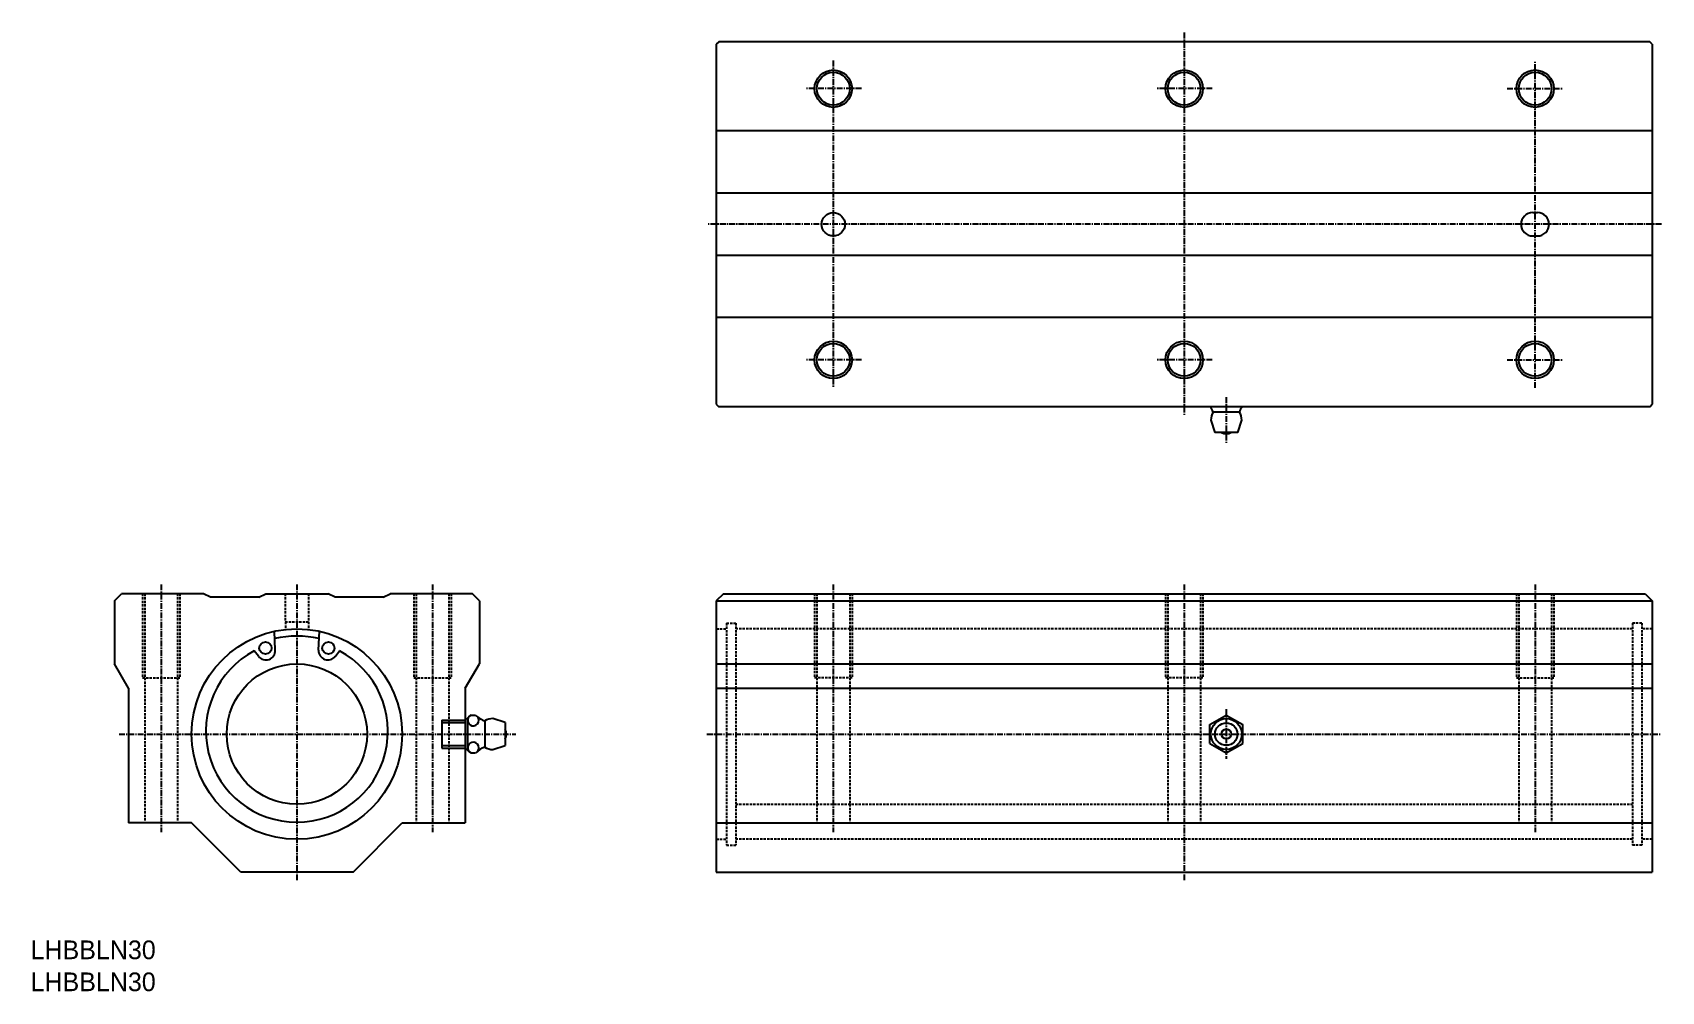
# Model space of a CAD drawing. Extents: x 288 to 637, y -929 to -724.
import ezdxf

# ---------------------------------------------------------------- set-up
doc = ezdxf.new("R2010")
doc.units = 0
doc.linetypes.add('CENTER', pattern=[2, 1.25, -0.25, 0.25, -0.25])
doc.linetypes.add('DASHED', pattern=[0.75, 0.5, -0.25])
doc.layers.get('0').update_dxf_attribs({"linetype": 'CONTINUOUS'})
doc.layers.add('CENTER', color=1, linetype='CENTER')

msp = doc.modelspace()

# ---------------------------------------------------------------- linework, layer by layer
at = {"color": 7, "linetype": 'CONTINUOUS'}
for p, q in [((435.02, -726.27), (434.52, -726.77)), ((434.52, -726.77), (434.52, -803.77)), ((634.02, -726.27), (435.02, -726.27)), ((634.52, -726.77), (634.02, -726.27)), ((634.52, -726.77), (634.52, -803.77)), ((634.52, -745.32), (434.52, -745.32)), ((634.52, -758.62), (434.52, -758.62)), ((609.02, -762.77), (610.02, -762.77)), ((609.02, -767.77), (610.02, -767.77)), ((634.52, -771.92), (434.52, -771.92)), ((634.52, -785.22), (434.52, -785.22)), ((434.52, -803.77), (435.02, -804.27)), ((634.02, -804.27), (634.52, -803.77)), ((634.02, -804.27), (435.02, -804.27)), ((540.22, -807.17), (541.09, -809.77)), ((546.32, -805.43), (540.72, -805.43)), ((545.95, -809.77), (546.82, -807.17)), ((545.95, -809.77), (541.09, -809.77)), ((305.87, -845.78), (307.37, -844.28)), ((305.87, -845.78), (305.87, -859.28)), ((324.92, -844.28), (307.37, -844.28)), ((326.42, -845.03), (324.92, -844.28)), ((336.72, -845.03), (326.42, -845.03)), ((336.72, -845.03), (338.22, -844.28)), ((338.22, -844.28), (351.52, -844.28)), ((338.22, -844.28), (351.52, -844.28)), ((353.02, -845.03), (351.52, -844.28)), ((363.32, -845.03), (353.02, -845.03)), ((363.32, -845.03), (364.82, -844.28)), ((382.37, -844.28), (364.82, -844.28)), ((383.87, -845.78), (382.37, -844.28)), ((383.87, -845.78), (383.87, -859.28)), ((436.02, -844.28), (434.52, -845.78)), ((434.52, -845.78), (434.52, -903.78)), ((434.52, -845.78), (634.52, -845.78)), ((436.02, -844.28), (633.02, -844.28)), ((633.02, -844.28), (634.52, -845.78)), ((634.52, -845.78), (634.52, -903.78)), ((340.24, -856.33), (340.06, -852.3)), ((349.5, -856.33), (349.68, -852.3)), ((308.87, -864.47), (305.87, -859.28)), ((336.65, -857.64), (335.77, -856.49)), ((353.09, -857.64), (353.97, -856.49)), ((380.87, -864.47), (383.87, -859.28)), ((434.52, -859.28), (634.52, -859.28)), ((308.87, -864.47), (308.87, -893.28)), ((380.87, -864.47), (380.87, -893.28)), ((434.52, -864.47), (634.52, -864.47)), ((382.1, -870.25), (383.07, -870.25)), ((540.02, -872.25), (543.52, -870.23)), ((543.52, -870.23), (547.02, -872.25)), ((375.87, -871.28), (375.87, -877.28)), ((375.87, -871.28), (380.87, -871.28)), ((375.87, -871.82), (380.87, -871.82)), ((380.87, -871.28), (381.76, -870.47)), ((380.87, -871.28), (380.87, -877.28)), ((381.37, -871.34), (381.37, -877.21)), ((385.02, -871.48), (385.02, -877.08)), ((389.37, -871.84), (386.77, -870.98)), ((389.37, -871.84), (389.37, -876.71)), ((540.02, -876.3), (540.02, -872.25)), ((547.02, -876.3), (547.02, -872.25)), ((375.87, -876.73), (380.87, -876.73)), ((375.87, -877.28), (380.87, -877.28)), ((380.87, -877.28), (381.76, -878.09)), ((386.77, -877.58), (389.37, -876.71)), ((540.02, -876.3), (543.52, -878.32)), ((543.52, -878.32), (547.02, -876.3)), ((382.1, -878.3), (383.07, -878.3)), ((322.37, -893.28), (308.87, -893.28)), ((332.87, -903.78), (322.37, -893.28)), ((356.87, -903.78), (367.37, -893.28)), ((367.37, -893.28), (380.87, -893.28)), ((434.52, -893.28), (634.52, -893.28)), ((356.87, -903.78), (332.87, -903.78)), ((434.52, -903.78), (634.52, -903.78))]:
    msp.add_line(p, q, dxfattribs=at)
at = {"color": 12, "linetype": 'CONTINUOUS'}
msp.add_line((595.77, -804.27), (595.77, -804.27), dxfattribs=at)
at = {"color": 3, "linetype": 'DASHED'}
for p, q in [((311.87, -844.28), (311.87, -862.28)), ((312.37, -844.28), (312.37, -893.28)), ((319.37, -844.28), (319.37, -893.28)), ((319.87, -844.28), (319.87, -862.28)), ((342.37, -844.28), (342.37, -850.28)), ((347.37, -844.28), (347.37, -850.28)), ((369.87, -844.28), (369.87, -862.28)), ((370.37, -844.28), (370.37, -893.28)), ((377.37, -844.28), (377.37, -893.28)), ((377.87, -844.28), (377.87, -862.28)), ((455.52, -844.28), (455.52, -862.28)), ((456.02, -844.28), (456.02, -893.28)), ((463.02, -844.28), (463.02, -893.28)), ((463.52, -844.28), (463.52, -862.28)), ((530.52, -844.28), (530.52, -862.28)), ((531.02, -844.28), (531.02, -893.28)), ((538.02, -844.28), (538.02, -893.28)), ((538.52, -844.28), (538.52, -862.28)), ((605.52, -844.28), (605.52, -862.28)), ((606.02, -844.28), (606.02, -893.28)), ((613.02, -844.28), (613.02, -893.28)), ((613.52, -844.28), (613.52, -862.28)), ((342.37, -850.28), (347.37, -850.28)), ((342.42, -850.28), (342.42, -851.91)), ((347.32, -850.28), (347.32, -851.91)), ((434.52, -851.78), (436.72, -851.78)), ((436.72, -850.53), (436.72, -898.03)), ((436.72, -850.53), (438.67, -850.53)), ((438.67, -850.53), (438.67, -898.03)), ((630.37, -851.78), (438.67, -851.78)), ((630.37, -850.53), (630.37, -898.03)), ((632.32, -850.53), (630.37, -850.53)), ((632.32, -850.53), (632.32, -898.03)), ((634.52, -851.78), (632.32, -851.78)), ((311.87, -862.28), (319.87, -862.28)), ((369.87, -862.28), (377.87, -862.28)), ((463.52, -862.28), (455.52, -862.28)), ((538.52, -862.28), (530.52, -862.28)), ((605.52, -862.28), (613.52, -862.28)), ((438.67, -889.28), (630.37, -889.28)), ((434.52, -896.78), (436.72, -896.78)), ((436.72, -898.03), (438.67, -898.03)), ((630.37, -896.78), (438.67, -896.78)), ((632.32, -898.03), (630.37, -898.03)), ((634.52, -896.78), (632.32, -896.78))]:
    msp.add_line(p, q, dxfattribs=at)
at = {"color": 3, "linetype": 'CONTINUOUS'}
for centre in [(459.52, -736.27), (534.52, -736.27), (609.52, -736.27), (459.52, -794.27), (534.52, -794.27), (609.52, -794.27)]:
    msp.add_circle(centre, 4, dxfattribs=at)
at = {"color": 7, "linetype": 'CONTINUOUS'}
for centre, radius in [((459.52, -736.27), 3.5), ((534.52, -736.27), 3.5), ((609.52, -736.27), 3.5), ((459.52, -765.27), 2.5), ((459.52, -794.27), 3.5), ((534.52, -794.27), 3.5), ((609.52, -794.27), 3.5), ((344.87, -874.28), 22.5), ((338.14, -855.88), 1.3), ((351.6, -855.88), 1.3), ((344.87, -874.28), 15), ((543.52, -874.28), 3.3), ((543.52, -874.28), 2.4), ((543.52, -874.28), 1.05)]:
    msp.add_circle(centre, radius, dxfattribs=at)
for centre, radius, start, end in [((609.02, -765.27), 2.5, 90, 270), ((610.02, -765.27), 2.5, 270, 90), ((535.12, -807.57), 6, 20.9613, 33.367), ((543.52, -807.17), 3.3, 148.0472, 180), ((551.92, -807.57), 6, 146.633, 159.0386), ((543.52, -807.17), 3.3, 360, 31.9528), ((543.52, -808.26), 1.82, 236.6015, 303.3985), ((338.24, -856.42), 2, 217.5057, 2.4933), ((344.87, -874.28), 20.95, 76.9236, 103.0764), ((351.5, -856.42), 2, 177.5067, 322.4943), ((344.87, -873.68), 19.45, 117.8957, 62.1043), ((382.56, -871.34), 1.19, 112.9586, 0), ((387.17, -865.87), 6, 226.8336, 249.0386), ((382.56, -871.34), 1.19, 0, 37.5509), ((386.77, -874.28), 3.3, 90, 121.9528), ((387.85, -874.28), 1.82, 326.6015, 33.3985), ((382.56, -877.21), 1.19, 359.9999, 247.0413), ((387.17, -882.68), 6, 110.9613, 132.9025), ((382.56, -877.21), 1.19, 322.449, 359.9999), ((386.77, -874.28), 3.3, 238.0472, 270)]:
    msp.add_arc(centre, radius, start, end, dxfattribs=at)
for p in [(606.52, -765.27), (612.52, -765.27)]:
    msp.add_point(p, dxfattribs=at)
at = {"layer": 'CENTER', "color": 1, "linetype": 'CENTER'}
for p, q in [((534.52, -724.27), (534.52, -806.27)), ((459.52, -730.27), (459.52, -800.27)), ((609.52, -800.27), (609.52, -730.27)), ((465.52, -736.27), (453.52, -736.27)), ((540.52, -736.27), (528.52, -736.27)), ((603.52, -736.27), (615.52, -736.27)), ((636.52, -765.27), (432.52, -765.27)), ((465.52, -794.27), (453.52, -794.27)), ((540.52, -794.27), (528.52, -794.27)), ((603.52, -794.27), (615.52, -794.27)), ((543.52, -802.27), (543.52, -812.07)), ((315.87, -842.28), (315.87, -895.28)), ((344.87, -842.28), (344.87, -905.78)), ((373.87, -842.28), (373.87, -895.28)), ((459.52, -842.28), (459.52, -895.28)), ((534.52, -842.28), (534.52, -905.78)), ((534.52, -842.28), (534.52, -895.63)), ((609.52, -842.28), (609.52, -895.28)), ((543.52, -868.98), (543.52, -879.58)), ((306.87, -874.28), (391.67, -874.28)), ((432.52, -874.28), (636.52, -874.28))]:
    msp.add_line(p, q, dxfattribs=at)

# ---------------------------------------------------------------- texts
at = {"color": 7, "linetype": 'CONTINUOUS'}
for p in [(287.94, -922.42), (287.94, -929.26)]:
    msp.add_text('LHBBLN30', height=4, dxfattribs=at).set_placement(p)

doc.saveas('drawing.dxf')
